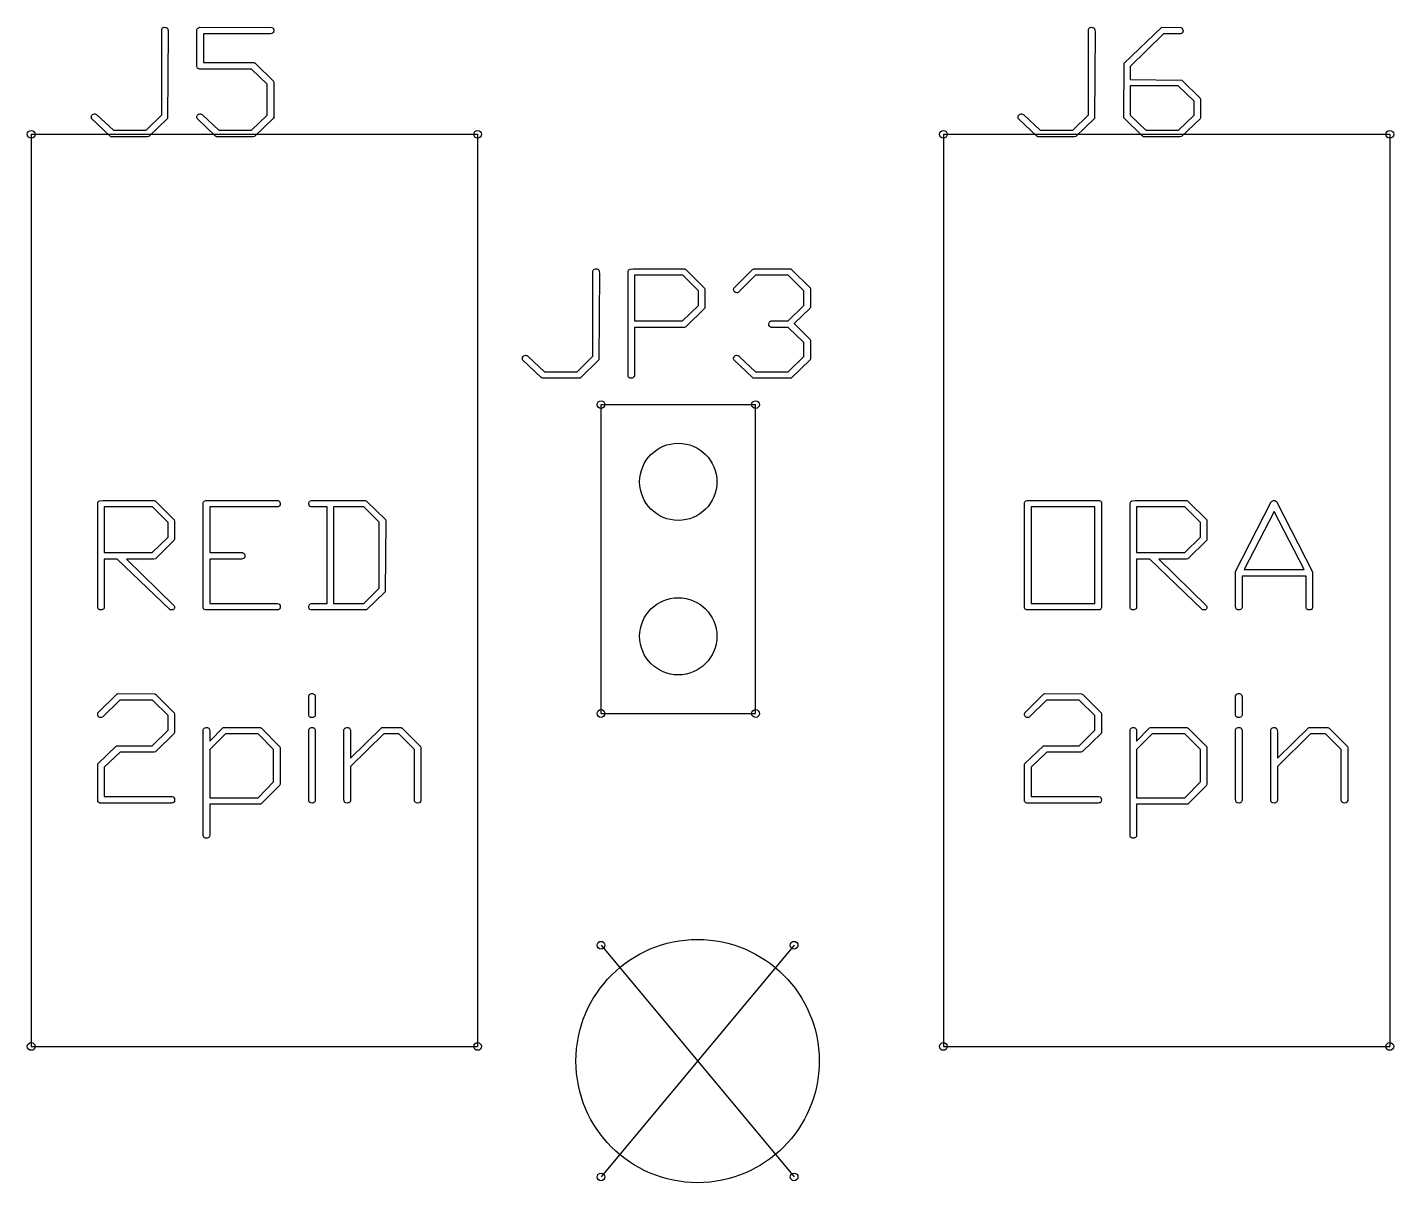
# Paper-space layout 'Sheet1' of a CAD drawing. Header units: millimetres. Extents: x 3 to 419, y -76 to 292.
# Drawn here: x 288.12 to 310.59, y 183.34 to 202.34 of the extents above; entities that cross this region are included whole.
import ezdxf

# ---------------------------------------------------------------- set-up
doc = ezdxf.new("R2010")
doc.units = ezdxf.units.MM

psp = doc.layouts.new('Sheet1')

# ---------------------------------------------------------------- linework, layer by layer
at = {"color": 7, "linetype": 'Continuous'}
for p, q in [((288.1840503, 200.576802), (288.1840503, 185.576802)), ((288.1840503, 200.576802), (295.5240503, 200.576802)), ((295.5240503, 200.576802), (295.5240503, 185.576802)), ((303.1840503, 200.576802), (303.1840503, 185.576802)), ((303.1840503, 200.576802), (310.5240503, 200.576802)), ((310.5240503, 200.576802), (310.5240503, 185.576802)), ((297.5540503, 196.131802), (300.0940503, 196.131802)), ((297.5540503, 191.051802), (297.5540503, 196.131802)), ((300.0940503, 191.051802), (300.0940503, 196.131802)), ((297.5540503, 191.051802), (300.0940503, 191.051802)), ((297.5540503, 187.241802), (300.7290503, 183.431802)), ((300.7290503, 187.241802), (297.5540503, 183.431802)), ((288.1840503, 185.576802), (295.5240503, 185.576802)), ((303.1840503, 185.576802), (310.5240503, 185.576802))]:
    psp.add_line(p, q, dxfattribs=at)
at = {"color": 7, "linetype": 'Continuous', "flags": 128}
for points in [[(290.4217634, 202.322542), (290.4284621, 202.3138366), (290.4334844, 202.3007786), (290.436163, 202.2837027), (290.4371674, 202.2626089), (290.4371674, 202.2626089), (290.4271228, 200.8366045), (290.4271228, 200.8366045), (290.1190871, 200.5382786), (290.1190871, 200.5382786), (290.0943103, 200.5359348), (290.0943103, 200.5359348), (289.4959844, 200.5359348), (289.4959844, 200.5359348), (289.4809174, 200.5456447), (289.4809174, 200.5456447), (289.1752255, 200.839283), (289.1752255, 200.839283), (289.1735514, 200.848658), (289.1728817, 200.8630554), (289.1728817, 200.8630554), (289.1735514, 200.8734348), (289.1752255, 200.8797964), (289.1752255, 200.8797964), (289.1829264, 200.8928545), (289.1936407, 200.9025643), (289.2066987, 200.9095955), (289.2227701, 200.9132786), (289.2227701, 200.9132786), (289.2348237, 200.9122741), (289.2458728, 200.9085911), (289.2562523, 200.9028991), (289.2652924, 200.8945286), (289.2652924, 200.8945286), (289.5351585, 200.6430777), (289.5351585, 200.6430777), (290.0725469, 200.6430777), (290.0725469, 200.6430777), (290.3300246, 200.8968723), (290.3300246, 200.8968723), (290.3300246, 202.301783), (290.3300246, 202.301783), (290.3353817, 202.3148411), (290.3440871, 202.3248857), (290.3558058, 202.331917), (290.3708728, 202.3359348), (290.3708728, 202.3359348), (290.3876139, 202.3352652), (290.4016764, 202.3325866), (290.4130603, 202.3285688), (290.4217657, 202.322542)], [(292.1404038, 202.3332563), (292.1527924, 202.3289036), (292.1621674, 202.320533), (292.1688639, 202.3084795), (292.1728817, 202.292408), (292.1728817, 202.292408), (292.1722121, 202.2770063), (292.1698683, 202.2636134), (292.1658505, 202.2525643), (292.1601585, 202.2438589), (292.151788, 202.2371625), (292.1390648, 202.232475), (292.121654, 202.2297964), (292.1002255, 202.228792), (292.1002255, 202.228792), (291.0157389, 202.228792), (291.0157389, 202.228792), (291.0157389, 201.7573634), (291.0157389, 201.7573634), (291.8481049, 201.7573634), (291.8481049, 201.7573634), (291.8655157, 201.7476536), (291.8655157, 201.7476536), (292.1678594, 201.4496625), (292.1678594, 201.4496625), (292.1728817, 201.4278991), (292.1728817, 201.4278991), (292.1728817, 200.8533455), (292.1728817, 200.8533455), (292.1628371, 200.8339259), (292.1628371, 200.8339259), (291.8548014, 200.5382786), (291.8548014, 200.5382786), (291.8300246, 200.5359348), (291.8300246, 200.5359348), (291.2316987, 200.5359348), (291.2316987, 200.5359348), (291.2166317, 200.5456447), (291.2166317, 200.5456447), (290.9109398, 200.839283), (290.9109398, 200.839283), (290.9092657, 200.848658), (290.908596, 200.8630554), (290.908596, 200.8630554), (290.9092657, 200.8734348), (290.9109398, 200.8797964), (290.9109398, 200.8797964), (290.9186407, 200.8928545), (290.9293549, 200.9025643), (290.942413, 200.9095955), (290.9584844, 200.9132786), (290.9584844, 200.9132786), (290.970538, 200.9122741), (290.9815871, 200.9085911), (290.9919665, 200.9028991), (291.0010067, 200.8945286), (291.0010067, 200.8945286), (291.2708728, 200.6430777), (291.2708728, 200.6430777), (291.8082612, 200.6430777), (291.8082612, 200.6430777), (292.0657389, 200.89185), (292.0657389, 200.89185), (292.0657389, 201.4014482), (292.0657389, 201.4014482), (291.8082612, 201.6502205), (291.8082612, 201.6502205), (290.9511183, 201.6502205), (290.9511183, 201.6502205), (290.9393996, 201.6528991), (290.9293549, 201.6585911), (290.9206496, 201.6669616), (290.9136183, 201.6780107), (290.9136183, 201.6780107), (290.908596, 201.6954214), (290.908596, 201.6954214), (290.908596, 202.3007786), (290.908596, 202.3007786), (290.9139532, 202.3124973), (290.9229933, 202.3222072), (290.9353817, 202.329908), (290.9511183, 202.3359348), (290.9511183, 202.3359348), (292.140404, 202.3332563)], [(305.6617174, 202.322542), (305.6684621, 202.3138366), (305.6734844, 202.3007786), (305.676163, 202.2837027), (305.6771674, 202.2626089), (305.6771674, 202.2626089), (305.6671228, 200.8366045), (305.6671228, 200.8366045), (305.3590871, 200.5382786), (305.3590871, 200.5382786), (305.3343103, 200.5359348), (305.3343103, 200.5359348), (304.7359844, 200.5359348), (304.7359844, 200.5359348), (304.7209174, 200.5456447), (304.7209174, 200.5456447), (304.4152255, 200.839283), (304.4152255, 200.839283), (304.4135514, 200.848658), (304.4128817, 200.8630554), (304.4128817, 200.8630554), (304.4135514, 200.8734348), (304.4152255, 200.8797964), (304.4152255, 200.8797964), (304.4229264, 200.8928545), (304.4336407, 200.9025643), (304.4466987, 200.9095955), (304.4627701, 200.9132786), (304.4627701, 200.9132786), (304.4748237, 200.9122741), (304.4858728, 200.9085911), (304.4962523, 200.9028991), (304.5052924, 200.8945286), (304.5052924, 200.8945286), (304.7751585, 200.6430777), (304.7751585, 200.6430777), (305.3125469, 200.6430777), (305.3125469, 200.6430777), (305.5700246, 200.8968723), (305.5700246, 200.8968723), (305.5700246, 202.301783), (305.5700246, 202.301783), (305.5753817, 202.3148411), (305.5840871, 202.3248857), (305.5958058, 202.331917), (305.6108728, 202.3359348), (305.6108728, 202.3359348), (305.6276139, 202.3352652), (305.6416764, 202.3325866), (305.6530603, 202.3285688), (305.6617657, 202.322542)], [(307.0887718, 202.3332563), (307.1075246, 202.3201982), (307.1175692, 202.3064705), (307.1222567, 202.2927429), (307.1239308, 202.2796848), (307.1239308, 202.2796848), (307.1215871, 202.2602652), (307.1138862, 202.245533), (307.1014978, 202.2348188), (307.0837523, 202.228792), (307.0837523, 202.228792), (306.8038415, 202.228792), (306.8038415, 202.228792), (306.2557389, 201.6910688), (306.2557389, 201.6910688), (306.2557389, 201.478792), (306.2557389, 201.478792), (307.1028371, 201.4690822), (307.1028371, 201.4690822), (307.4055157, 201.169417), (307.4055157, 201.169417), (307.4128817, 201.1523411), (307.4128817, 201.1523411), (307.4128817, 200.8526759), (307.4128817, 200.8526759), (307.4055157, 200.8332563), (307.4055157, 200.8332563), (307.0968103, 200.5382786), (307.0968103, 200.5382786), (307.0716987, 200.5359348), (307.0716987, 200.5359348), (306.4720335, 200.5359348), (306.4720335, 200.5359348), (306.4573014, 200.5456447), (306.4573014, 200.5456447), (306.1509398, 200.8459795), (306.1509398, 200.8459795), (306.148596, 200.8704214), (306.148596, 200.8704214), (306.1559621, 201.7473188), (306.1559621, 201.7473188), (306.773038, 202.3359348), (306.773038, 202.3359348), (307.0887746, 202.3332563)], [(307.3057327, 201.1232116), (307.0462523, 201.3716491), (307.0462523, 201.3716491), (306.2557389, 201.3716491), (306.2557389, 201.3716491), (306.2557389, 200.8891714), (306.2557389, 200.8891714), (306.5125469, 200.6430777), (306.5125469, 200.6430777), (307.0489308, 200.6430777), (307.0489308, 200.6430777), (307.3057389, 200.8915152), (307.3057389, 200.8915152), (307.3057389, 201.1232116)], [(297.5114379, 198.351802), (297.5181921, 198.3430966), (297.5232144, 198.3300386), (297.525893, 198.3129627), (297.5268974, 198.2918689), (297.5268974, 198.2918689), (297.5168528, 196.8658645), (297.5168528, 196.8658645), (297.2088171, 196.5675386), (297.2088171, 196.5675386), (297.1840403, 196.5651948), (297.1840403, 196.5651948), (296.5857144, 196.5651948), (296.5857144, 196.5651948), (296.5706474, 196.5749047), (296.5706474, 196.5749047), (296.2649555, 196.868543), (296.2649555, 196.868543), (296.2632814, 196.877918), (296.2626117, 196.8923154), (296.2626117, 196.8923154), (296.2632814, 196.9026948), (296.2649555, 196.9090564), (296.2649555, 196.9090564), (296.2726564, 196.9221145), (296.2833707, 196.9318243), (296.2964287, 196.9388555), (296.3125001, 196.9425386), (296.3125001, 196.9425386), (296.3245537, 196.9415341), (296.3356028, 196.9378511), (296.3459823, 196.9321591), (296.3550224, 196.9237886), (296.3550224, 196.9237886), (296.6248885, 196.6723377), (296.6248885, 196.6723377), (297.1622769, 196.6723377), (297.1622769, 196.6723377), (297.4197546, 196.9261323), (297.4197546, 196.9261323), (297.4197546, 198.331043), (297.4197546, 198.331043), (297.4251117, 198.3441011), (297.4338171, 198.3541457), (297.4455358, 198.361177), (297.4606028, 198.3651948), (297.4606028, 198.3651948), (297.4773439, 198.3645252), (297.4914064, 198.3618466), (297.5027903, 198.3578288), (297.5114957, 198.351802)], [(298.954526, 198.3504627), (299.2575894, 198.0487886), (299.2575894, 198.0487886), (299.2626117, 198.0263555), (299.2626117, 198.0263555), (299.2626117, 197.72736), (299.2626117, 197.72736), (299.2575894, 197.7099493), (299.2575894, 197.7099493), (298.9468751, 197.4082752), (298.9468751, 197.4082752), (298.9244421, 197.4009091), (298.9244421, 197.4009091), (298.1054689, 197.4009091), (298.1054689, 197.4009091), (298.1054689, 196.606043), (298.1054689, 196.606043), (298.0960939, 196.5862886), (298.0773439, 196.5698823), (298.0773439, 196.5698823), (298.0672992, 196.5665341), (298.0518974, 196.5651948), (298.0518974, 196.5651948), (298.0294644, 196.5678734), (298.0123885, 196.5762439), (298.0063617, 196.5829404), (298.002009, 196.5923154), (297.9993305, 196.6043689), (297.998326, 196.6187663), (297.998326, 196.6187663), (297.998326, 198.3286993), (297.998326, 198.3286993), (298.0030135, 198.3397484), (298.0100448, 198.3487886), (298.0194198, 198.355485), (298.0308037, 198.3601725), (298.0308037, 198.3601725), (298.0833707, 198.3628511), (298.0833707, 198.3628511), (298.9147323, 198.3651948), (298.9147323, 198.3651948), (298.9274555, 198.3641904), (298.9385046, 198.3615118), (298.9475448, 198.3568243), (298.954576, 198.3504627)], [(299.1554532, 198.0039225), (298.8986608, 198.258052), (298.8986608, 198.258052), (298.1054689, 198.258052), (298.1054689, 198.258052), (298.1054689, 197.508052), (298.1054689, 197.508052), (298.8959823, 197.508052), (298.8959823, 197.508052), (299.1554689, 197.7621814), (299.1554689, 197.7621814), (299.1554689, 198.0039225)], [(300.6902728, 198.3504627), (300.9933037, 198.0524716), (300.9933037, 198.0524716), (300.998326, 198.0307082), (300.998326, 198.0307082), (300.998326, 197.7350609), (300.998326, 197.7350609), (300.9909599, 197.717985), (300.9909599, 197.717985), (300.7318082, 197.4638555), (300.7318082, 197.4638555), (300.9909599, 197.2050386), (300.9909599, 197.2050386), (300.998326, 197.1879627), (300.998326, 197.1879627), (300.998326, 196.8852841), (300.998326, 196.8852841), (300.9909599, 196.8655297), (300.9909599, 196.8655297), (300.6822546, 196.5675386), (300.6822546, 196.5675386), (300.657143, 196.5651948), (300.657143, 196.5651948), (300.0574778, 196.5651948), (300.0574778, 196.5651948), (300.0427457, 196.5749047), (300.0427457, 196.5749047), (299.736384, 196.868543), (299.736384, 196.868543), (299.7347099, 196.877918), (299.7340403, 196.8923154), (299.7340403, 196.8923154), (299.7347099, 196.9026948), (299.736384, 196.9090564), (299.736384, 196.9090564), (299.7440849, 196.9221145), (299.7547992, 196.9318243), (299.7678573, 196.9388555), (299.7839287, 196.9425386), (299.7839287, 196.9425386), (299.7959823, 196.9415341), (299.8070314, 196.9378511), (299.8174108, 196.9321591), (299.826451, 196.9237886), (299.826451, 196.9237886), (300.0963171, 196.6723377), (300.0963171, 196.6723377), (300.6337055, 196.6723377), (300.6337055, 196.6723377), (300.8911832, 196.9207752), (300.8911832, 196.9207752), (300.8911832, 197.1524716), (300.8911832, 197.1524716), (300.6320314, 197.4009091), (300.6320314, 197.4009091), (300.3531251, 197.4009091), (300.3531251, 197.4009091), (300.3357144, 197.4092797), (300.323326, 197.4213332), (300.3156251, 197.4374047), (300.3132814, 197.4571591), (300.3132814, 197.4571591), (300.317634, 197.4789225), (300.3306921, 197.4980073), (300.3306921, 197.4980073), (300.3380582, 197.50236), (300.3474332, 197.5057082), (300.3591519, 197.5073823), (300.3732144, 197.508052), (300.3732144, 197.508052), (300.6320314, 197.508052), (300.6320314, 197.508052), (300.8911832, 197.7628511), (300.8911832, 197.7628511), (300.8911832, 198.0032529), (300.8911832, 198.0032529), (300.6337055, 198.258052), (300.6337055, 198.258052), (300.0963171, 198.258052), (300.0963171, 198.258052), (299.811384, 197.9751279), (299.811384, 197.9751279), (299.7979912, 197.9714448), (299.7866073, 197.9701055), (299.7866073, 197.9701055), (299.7661832, 197.9734538), (299.7491073, 197.9838332), (299.7424108, 197.9915341), (299.7377233, 198.0009091), (299.7350448, 198.012293), (299.7340403, 198.0250163), (299.7340403, 198.0250163), (299.7390626, 198.0477841), (299.7390626, 198.0477841), (300.0470983, 198.3551502), (300.0470983, 198.3551502), (300.0668528, 198.3651948), (300.0668528, 198.3651948), (300.6728796, 198.3628511), (300.6728796, 198.3628511), (300.6902903, 198.3504627)], [(290.23383, 194.5404627), (290.5368751, 194.2387886), (290.5368751, 194.2387886), (290.5418974, 194.2163555), (290.5418974, 194.2163555), (290.5418974, 193.91736), (290.5418974, 193.91736), (290.5368751, 193.8999493), (290.5368751, 193.8999493), (290.225826, 193.5982752), (290.225826, 193.5982752), (290.2030582, 193.5909091), (290.2030582, 193.5909091), (289.7490403, 193.5909091), (289.7490403, 193.5909091), (290.5345314, 192.8248377), (290.5345314, 192.8248377), (290.5402233, 192.8070922), (290.5418974, 192.798052), (290.5418974, 192.798052), (290.5418974, 192.7953734), (290.5418974, 192.7916904), (290.5418974, 192.7916904), (290.5469198, 192.7880073), (290.5418974, 192.7853288), (290.5418974, 192.7853288), (290.5362055, 192.7746145), (290.5288394, 192.7659091), (290.5197992, 192.7595475), (290.5094198, 192.7551948), (290.5094198, 192.7551948), (290.4923439, 192.7555297), (290.478951, 192.7572038), (290.4685715, 192.7592127), (290.4618751, 192.7625609), (290.4618751, 192.7625609), (289.6000448, 193.5909091), (289.6000448, 193.5909091), (289.3847546, 193.5909091), (289.3847546, 193.5909091), (289.3847546, 192.7936993), (289.3847546, 192.7936993), (289.382076, 192.7843243), (289.376384, 192.7756189), (289.3680135, 192.7675832), (289.3566296, 192.7598823), (289.3566296, 192.7598823), (289.3465849, 192.7565341), (289.3311832, 192.7551948), (289.3311832, 192.7551948), (289.3087501, 192.7578734), (289.2916742, 192.7662439), (289.2856474, 192.7729404), (289.2812948, 192.7823154), (289.2786162, 192.7943689), (289.2776117, 192.8087663), (289.2776117, 192.8087663), (289.2776117, 194.5186993), (289.2776117, 194.5186993), (289.2822992, 194.5297484), (289.2893305, 194.5387886), (289.2987055, 194.545485), (289.3100894, 194.5501725), (289.3100894, 194.5501725), (289.3626564, 194.5528511), (289.3626564, 194.5528511), (290.194018, 194.5551948), (290.194018, 194.5551948), (290.2067412, 194.5541904), (290.2177903, 194.5515118), (290.2268305, 194.5468243), (290.2338617, 194.5404627)], [(290.4346976, 194.194927), (290.1779465, 194.448052), (290.1779465, 194.448052), (289.3847546, 194.448052), (289.3847546, 194.448052), (289.3847546, 193.698052), (289.3847546, 193.698052), (290.175268, 193.698052), (290.175268, 193.698052), (290.4347546, 193.9538555), (290.4347546, 193.9538555), (290.4347546, 194.194927)], [(292.2441158, 194.5525163), (292.2575224, 194.5481636), (292.2679019, 194.539793), (292.275268, 194.5277395), (292.2792858, 194.511668), (292.2792858, 194.511668), (292.2759376, 194.4845475), (292.2655582, 194.4644582), (292.256518, 194.457427), (292.2434599, 194.4520698), (292.2260492, 194.4490564), (292.2042858, 194.448052), (292.2042858, 194.448052), (291.1204689, 194.448052), (291.1204689, 194.448052), (291.1204689, 193.698052), (291.1204689, 193.698052), (291.6578573, 193.698052), (291.6578573, 193.698052), (291.675268, 193.6900163), (291.6876564, 193.6789672), (291.6953573, 193.6645698), (291.697701, 193.6471591), (291.697701, 193.6471591), (291.6956921, 193.6280743), (291.6889957, 193.6113332), (291.6829689, 193.604302), (291.673259, 193.59861), (291.6598662, 193.5939225), (291.6427903, 193.5909091), (291.6427903, 193.5909091), (291.1204689, 193.5909091), (291.1204689, 193.5909091), (291.1204689, 192.8623377), (291.1204689, 192.8623377), (292.2367635, 192.8623377), (292.2367635, 192.8623377), (292.2555135, 192.8559761), (292.2685715, 192.8452618), (292.2766073, 192.8291904), (292.2792858, 192.8087663), (292.2792858, 192.8087663), (292.2766073, 192.7910207), (292.2679019, 192.7729404), (292.2608707, 192.7652395), (292.2504912, 192.7595475), (292.2374332, 192.7561993), (292.2213617, 192.7551948), (292.2213617, 192.7551948), (291.0461385, 192.7551948), (291.0461385, 192.7551948), (291.0347546, 192.7608868), (291.0253796, 192.767918), (291.0183483, 192.7766234), (291.013326, 192.7870029), (291.013326, 192.7870029), (291.013326, 192.8358868), (291.013326, 192.8358868), (291.013326, 194.521043), (291.013326, 194.521043), (291.0186832, 194.532427), (291.0277233, 194.541802), (291.0401117, 194.5495029), (291.0558483, 194.5551948), (291.0558483, 194.5551948), (292.2441296, 194.5525163)], [(293.7052641, 194.5404627), (294.0083037, 194.2424716), (294.0083037, 194.2424716), (294.013326, 194.2207082), (294.013326, 194.2207082), (294.0032814, 193.0555297), (294.0032814, 193.0555297), (293.6952457, 192.7575386), (293.6952457, 192.7575386), (293.6704689, 192.7551948), (293.6704689, 192.7551948), (292.781518, 192.7551948), (292.781518, 192.7551948), (292.7674555, 192.7632305), (292.757076, 192.7749493), (292.7510492, 192.7900163), (292.7490403, 192.8087663), (292.7490403, 192.8087663), (292.7500448, 192.8208198), (292.753393, 192.8315341), (292.7584153, 192.8405743), (292.7657814, 192.8482752), (292.7761608, 192.854302), (292.7898885, 192.8589895), (292.8069644, 192.8613332), (292.8273885, 192.8623377), (292.8273885, 192.8623377), (293.0490403, 192.8623377), (293.0490403, 192.8623377), (293.0490403, 194.448052), (293.0490403, 194.448052), (292.7878796, 194.448052), (292.7878796, 194.448052), (292.7728126, 194.4537439), (292.7614287, 194.4631189), (292.753393, 194.4758422), (292.7490403, 194.4925832), (292.7490403, 194.4925832), (292.7517189, 194.5183645), (292.7600894, 194.5381189), (292.7671207, 194.545485), (292.7775001, 194.5508422), (292.7905582, 194.5541904), (292.8066296, 194.5551948), (292.8066296, 194.5551948), (292.8340849, 194.5551948), (292.8340849, 194.5551948), (293.6654465, 194.5551948), (293.6654465, 194.5551948), (293.6781698, 194.5541904), (293.6892189, 194.5515118), (293.698259, 194.5468243), (293.7052903, 194.5404627)], [(293.9061317, 194.1976055), (293.6530582, 194.448052), (293.6530582, 194.448052), (293.1561832, 194.448052), (293.1561832, 194.448052), (293.1561832, 192.8623377), (293.1561832, 192.8623377), (293.6530582, 192.8623377), (293.6530582, 192.8623377), (293.9061832, 193.1151279), (293.9061832, 193.1151279), (293.9061832, 194.1976055)], [(305.7493362, 194.5528511), (305.7608037, 194.549168), (305.7701787, 194.5431413), (305.7772099, 194.5344359), (305.7818974, 194.5233868), (305.7818974, 194.5233868), (305.7818974, 194.4818689), (305.7818974, 194.4818689), (305.7818974, 192.7943689), (305.7818974, 192.7943689), (305.7782144, 192.782985), (305.7725224, 192.7729404), (305.7644867, 192.7645698), (305.7544421, 192.7575386), (305.7544421, 192.7575386), (305.7366965, 192.7551948), (305.7366965, 192.7551948), (304.5500894, 192.7551948), (304.5500894, 192.7551948), (304.5387055, 192.7608868), (304.5293305, 192.767918), (304.5222992, 192.7766234), (304.5176117, 192.7870029), (304.5176117, 192.7870029), (304.5176117, 192.8358868), (304.5176117, 192.8358868), (304.5176117, 194.521043), (304.5176117, 194.521043), (304.5229689, 194.532427), (304.532009, 194.541802), (304.5443974, 194.5495029), (304.560134, 194.5551948), (304.560134, 194.5551948), (305.7494198, 194.5528511)], [(305.6747112, 192.8623377), (305.6747546, 194.448052), (305.6747546, 194.448052), (304.6247546, 194.448052), (304.6247546, 194.448052), (304.6247546, 192.8623377), (304.6247546, 192.8623377), (305.6747546, 192.8623377)], [(307.2095308, 194.5404627), (307.5125894, 194.2387886), (307.5125894, 194.2387886), (307.5176117, 194.2163555), (307.5176117, 194.2163555), (307.5176117, 193.91736), (307.5176117, 193.91736), (307.5125894, 193.8999493), (307.5125894, 193.8999493), (307.2015403, 193.5982752), (307.2015403, 193.5982752), (307.1787724, 193.5909091), (307.1787724, 193.5909091), (306.7247546, 193.5909091), (306.7247546, 193.5909091), (307.5102457, 192.8248377), (307.5102457, 192.8248377), (307.5159376, 192.8070922), (307.5176117, 192.798052), (307.5176117, 192.798052), (307.5176117, 192.7953734), (307.5176117, 192.7916904), (307.5176117, 192.7916904), (307.522634, 192.7880073), (307.5176117, 192.7853288), (307.5176117, 192.7853288), (307.5119198, 192.7746145), (307.5045537, 192.7659091), (307.4955135, 192.7595475), (307.485134, 192.7551948), (307.485134, 192.7551948), (307.4680582, 192.7555297), (307.4546653, 192.7572038), (307.4442858, 192.7592127), (307.4375894, 192.7625609), (307.4375894, 192.7625609), (306.575759, 193.5909091), (306.575759, 193.5909091), (306.3604689, 193.5909091), (306.3604689, 193.5909091), (306.3604689, 192.7936993), (306.3604689, 192.7936993), (306.3577903, 192.7843243), (306.3520983, 192.7756189), (306.3437278, 192.7675832), (306.3323439, 192.7598823), (306.3323439, 192.7598823), (306.3222992, 192.7565341), (306.3068974, 192.7551948), (306.3068974, 192.7551948), (306.2844644, 192.7578734), (306.2673885, 192.7662439), (306.2613617, 192.7729404), (306.257009, 192.7823154), (306.2543305, 192.7943689), (306.253326, 192.8087663), (306.253326, 192.8087663), (306.253326, 194.5186993), (306.253326, 194.5186993), (306.2580135, 194.5297484), (306.2650448, 194.5387886), (306.2744198, 194.545485), (306.2858037, 194.5501725), (306.2858037, 194.5501725), (306.3383707, 194.5528511), (306.3383707, 194.5528511), (307.1697323, 194.5551948), (307.1697323, 194.5551948), (307.1824555, 194.5541904), (307.1935046, 194.5515118), (307.2025448, 194.5468243), (307.209576, 194.5404627)], [(307.4103985, 194.194927), (307.1536608, 194.448052), (307.1536608, 194.448052), (306.3604689, 194.448052), (306.3604689, 194.448052), (306.3604689, 193.698052), (306.3604689, 193.698052), (307.1509823, 193.698052), (307.1509823, 193.698052), (307.4104689, 193.9538555), (307.4104689, 193.9538555), (307.4104689, 194.194927)], [(308.6662684, 194.5284091), (309.253326, 193.3803064), (309.253326, 193.3803064), (309.253326, 192.7943689), (309.253326, 192.7943689), (309.2469644, 192.777293), (309.2359153, 192.7649047), (309.219509, 192.7575386), (309.1984153, 192.7551948), (309.1984153, 192.7551948), (309.1773215, 192.7578734), (309.1605805, 192.7659091), (309.1542189, 192.7726055), (309.1498662, 192.7819805), (309.1471876, 192.7940341), (309.1461832, 192.8084314), (309.1461832, 192.8084314), (309.1461832, 193.3123377), (309.1461832, 193.3123377), (308.0961832, 193.3123377), (308.0961832, 193.3123377), (308.0961832, 192.7940341), (308.0961832, 192.7940341), (308.0925001, 192.7826502), (308.0868082, 192.7732752), (308.0784376, 192.7655743), (308.0680582, 192.7598823), (308.0680582, 192.7598823), (308.0580135, 192.7565341), (308.0426117, 192.7551948), (308.0426117, 192.7551948), (308.0201787, 192.7578734), (308.0031028, 192.7662439), (307.997076, 192.7729404), (307.9927233, 192.7823154), (307.9900448, 192.7943689), (307.9890403, 192.8087663), (307.9890403, 192.8087663), (307.9890403, 192.8358868), (307.9890403, 192.8358868), (307.9890403, 193.3853288), (307.9890403, 193.3853288), (308.5736385, 194.5307529), (308.5736385, 194.5307529), (308.5800001, 194.5377841), (308.5887055, 194.5441457), (308.6000894, 194.5501725), (308.6138171, 194.5551948), (308.6138171, 194.5551948), (308.6318974, 194.5535207), (308.6469644, 194.5484984), (308.6583483, 194.5401279), (308.666384, 194.5284091)], [(308.1269655, 193.4194805), (309.1170537, 193.4194805), (309.1170537, 193.4194805), (308.6208483, 194.3750609), (308.6208483, 194.3750609), (308.1269867, 193.4194805)], [(290.23383, 191.3654627), (290.5368751, 191.0637886), (290.5368751, 191.0637886), (290.5418974, 191.0413555), (290.5418974, 191.0413555), (290.5418974, 190.74236), (290.5418974, 190.74236), (290.5368751, 190.7249493), (290.5368751, 190.7249493), (290.2261608, 190.4232752), (290.2261608, 190.4232752), (290.2037278, 190.4159091), (290.2037278, 190.4159091), (289.6452457, 190.4159091), (289.6452457, 190.4159091), (289.3847546, 190.1698154), (289.3847546, 190.1698154), (289.3847546, 189.6873377), (289.3847546, 189.6873377), (290.5017189, 189.6873377), (290.5017189, 189.6873377), (290.5194644, 189.6819805), (290.5318528, 189.6716011), (290.5395537, 189.6551948), (290.5418974, 189.6337663), (290.5418974, 189.6337663), (290.5395537, 189.6126725), (290.5318528, 189.5952618), (290.5251564, 189.5885654), (290.5154465, 189.5838779), (290.5027233, 189.5811993), (290.4866519, 189.5801948), (290.4866519, 189.5801948), (289.3104242, 189.5801948), (289.3104242, 189.5801948), (289.2990403, 189.5858868), (289.2896653, 189.592918), (289.282634, 189.6016234), (289.2776117, 189.611668), (289.2776117, 189.611668), (289.2776117, 189.6602172), (289.2776117, 189.6602172), (289.2776117, 190.2223823), (289.2776117, 190.2223823), (289.5889957, 190.5183645), (289.5889957, 190.5183645), (289.6040626, 190.523052), (289.6040626, 190.523052), (290.1735939, 190.523052), (290.1735939, 190.523052), (290.4347546, 190.7778511), (290.4347546, 190.7778511), (290.4347546, 191.0182529), (290.4347546, 191.0182529), (290.1772769, 191.273052), (290.1772769, 191.273052), (289.6398885, 191.273052), (289.6398885, 191.273052), (289.3549555, 190.9901279), (289.3549555, 190.9901279), (289.3415626, 190.9864448), (289.3301787, 190.9851055), (289.3301787, 190.9851055), (289.3097546, 190.9884538), (289.2926787, 190.9988332), (289.2859823, 191.0065341), (289.2812948, 191.0159091), (289.2786162, 191.027293), (289.2776117, 191.0400163), (289.2776117, 191.0400163), (289.282634, 191.0627841), (289.282634, 191.0627841), (289.5906698, 191.3701502), (289.5906698, 191.3701502), (289.6104242, 191.3801948), (289.6104242, 191.3801948), (290.216451, 191.3778511), (290.216451, 191.3778511), (290.2338617, 191.3654627)], [(292.8407583, 191.3661323), (292.8474778, 191.3570922), (292.8525001, 191.3440341), (292.8551787, 191.3266234), (292.8561832, 191.30486), (292.8561832, 191.30486), (292.8561832, 191.0252841), (292.8561832, 191.0252841), (292.8518305, 191.0139002), (292.8458037, 191.0045252), (292.8387724, 190.9974939), (292.8304019, 190.9924716), (292.8146653, 190.9871145), (292.8026117, 190.9851055), (292.8026117, 190.9851055), (292.7791742, 190.9877841), (292.7624332, 190.9958198), (292.7523885, 191.0092127), (292.7490403, 191.0279627), (292.7490403, 191.0279627), (292.7490403, 191.3450386), (292.7490403, 191.3450386), (292.7554019, 191.3584314), (292.7651117, 191.3688109), (292.7771653, 191.376177), (292.7925671, 191.3801948), (292.7925671, 191.3801948), (292.8079689, 191.3791904), (292.8213617, 191.3768466), (292.832076, 191.3721591), (292.8407814, 191.3661323)], [(305.4738436, 191.3654627), (305.7768751, 191.0637886), (305.7768751, 191.0637886), (305.7818974, 191.0413555), (305.7818974, 191.0413555), (305.7818974, 190.74236), (305.7818974, 190.74236), (305.7768751, 190.7249493), (305.7768751, 190.7249493), (305.4661608, 190.4232752), (305.4661608, 190.4232752), (305.4437278, 190.4159091), (305.4437278, 190.4159091), (304.8852457, 190.4159091), (304.8852457, 190.4159091), (304.6247546, 190.1698154), (304.6247546, 190.1698154), (304.6247546, 189.6873377), (304.6247546, 189.6873377), (305.7417189, 189.6873377), (305.7417189, 189.6873377), (305.7594644, 189.6819805), (305.7718528, 189.6716011), (305.7795537, 189.6551948), (305.7818974, 189.6337663), (305.7818974, 189.6337663), (305.7795537, 189.6126725), (305.7718528, 189.5952618), (305.7651564, 189.5885654), (305.7554465, 189.5838779), (305.7427233, 189.5811993), (305.7266519, 189.5801948), (305.7266519, 189.5801948), (304.5504242, 189.5801948), (304.5504242, 189.5801948), (304.5390403, 189.5858868), (304.5296653, 189.592918), (304.522634, 189.6016234), (304.5176117, 189.611668), (304.5176117, 189.611668), (304.5176117, 189.6602172), (304.5176117, 189.6602172), (304.5176117, 190.2223823), (304.5176117, 190.2223823), (304.8289957, 190.5183645), (304.8289957, 190.5183645), (304.8440626, 190.523052), (304.8440626, 190.523052), (305.4135939, 190.523052), (305.4135939, 190.523052), (305.6747546, 190.7778511), (305.6747546, 190.7778511), (305.6747546, 191.0182529), (305.6747546, 191.0182529), (305.4172769, 191.273052), (305.4172769, 191.273052), (304.8798885, 191.273052), (304.8798885, 191.273052), (304.5949555, 190.9901279), (304.5949555, 190.9901279), (304.5815626, 190.9864448), (304.5701787, 190.9851055), (304.5701787, 190.9851055), (304.5497546, 190.9884538), (304.5326787, 190.9988332), (304.5259823, 191.0065341), (304.5212948, 191.0159091), (304.5186162, 191.027293), (304.5176117, 191.0400163), (304.5176117, 191.0400163), (304.522634, 191.0627841), (304.522634, 191.0627841), (304.8306698, 191.3701502), (304.8306698, 191.3701502), (304.8504242, 191.3801948), (304.8504242, 191.3801948), (305.456451, 191.3778511), (305.456451, 191.3778511), (305.4738617, 191.3654627)], [(308.0807123, 191.3661323), (308.0874778, 191.3570922), (308.0925001, 191.3440341), (308.0951787, 191.3266234), (308.0961832, 191.30486), (308.0961832, 191.30486), (308.0961832, 191.0252841), (308.0961832, 191.0252841), (308.0918305, 191.0139002), (308.0858037, 191.0045252), (308.0787724, 190.9974939), (308.0704019, 190.9924716), (308.0546653, 190.9871145), (308.0426117, 190.9851055), (308.0426117, 190.9851055), (308.0191742, 190.9877841), (308.0024332, 190.9958198), (307.9923885, 191.0092127), (307.9890403, 191.0279627), (307.9890403, 191.0279627), (307.9890403, 191.3450386), (307.9890403, 191.3450386), (307.9954019, 191.3584314), (308.0051117, 191.3688109), (308.0171653, 191.376177), (308.0325671, 191.3801948), (308.0325671, 191.3801948), (308.0479689, 191.3791904), (308.0613617, 191.3768466), (308.072076, 191.3721591), (308.0807814, 191.3661323)], [(291.9702325, 190.8106636), (292.2725894, 190.5032975), (292.2725894, 190.5032975), (292.2776117, 190.4808645), (292.2776117, 190.4808645), (292.2776117, 189.8885654), (292.2776117, 189.8885654), (292.2675671, 189.8684761), (292.2675671, 189.8684761), (291.960201, 189.5637886), (291.960201, 189.5637886), (291.9350894, 189.5587663), (291.9350894, 189.5587663), (291.1204689, 189.5587663), (291.1204689, 189.5587663), (291.1204689, 189.0401279), (291.1204689, 189.0401279), (291.1167858, 189.0300832), (291.1110939, 189.0213779), (291.1027233, 189.0143466), (291.0923439, 189.0089895), (291.0923439, 189.0089895), (291.0796207, 189.0036323), (291.0668974, 189.0016234), (291.0668974, 189.0016234), (291.0474778, 189.004302), (291.0297323, 189.0126725), (291.022701, 189.0197038), (291.0173439, 189.0297484), (291.0143305, 189.0428064), (291.013326, 189.058543), (291.013326, 189.058543), (291.013326, 190.7885654), (291.013326, 190.7885654), (291.019018, 190.8016234), (291.0287278, 190.8120029), (291.0421207, 190.8190341), (291.0591965, 190.823052), (291.0591965, 190.823052), (291.082634, 190.8197038), (291.1023885, 190.8096591), (291.1104242, 190.8006189), (291.1161162, 190.7868913), (291.1194644, 190.7681413), (291.1204689, 190.7450386), (291.1204689, 190.7450386), (291.1204689, 190.5970475), (291.1204689, 190.5970475), (291.3327457, 190.8176948), (291.3327457, 190.8176948), (291.3478126, 190.823052), (291.3478126, 190.823052), (291.9528349, 190.8207082), (291.9528349, 190.8207082), (291.9702457, 190.8106636)], [(292.8393874, 190.8093243), (292.8468082, 190.8006189), (292.8521653, 190.7875609), (292.8551787, 190.770485), (292.8561832, 190.7490564), (292.8561832, 190.7490564), (292.8561832, 189.6197038), (292.8561832, 189.6197038), (292.8535046, 189.6099939), (292.8478126, 189.6012886), (292.8394421, 189.592918), (292.8280582, 189.5852172), (292.8280582, 189.5852172), (292.8180135, 189.5815341), (292.8026117, 189.5801948), (292.8026117, 189.5801948), (292.7801787, 189.5828734), (292.7631028, 189.5912439), (292.757076, 189.5979404), (292.7527233, 189.6076502), (292.7500448, 189.6197038), (292.7490403, 189.6344359), (292.7490403, 189.6344359), (292.7490403, 190.7862216), (292.7490403, 190.7862216), (292.7547323, 190.79861), (292.7637724, 190.8089895), (292.7764957, 190.8170252), (292.7925671, 190.823052), (292.7925671, 190.823052), (292.8196876, 190.8197038), (292.8394421, 190.8093243)], [(294.284502, 190.8106636), (294.5868751, 190.507985), (294.5868751, 190.507985), (294.5918974, 190.4858868), (294.5918974, 190.4858868), (294.5918974, 189.6197038), (294.5918974, 189.6197038), (294.5855358, 189.602293), (294.5748215, 189.5902395), (294.5587501, 189.5825386), (294.538326, 189.5801948), (294.538326, 189.5801948), (294.5172323, 189.5832082), (294.4998215, 189.5922484), (294.4931251, 189.5996145), (294.4884376, 189.6089895), (294.485759, 189.6203734), (294.4847546, 189.6341011), (294.4847546, 189.6341011), (294.4847546, 190.4607752), (294.4847546, 190.4607752), (294.2279465, 190.7159091), (294.2279465, 190.7159091), (293.9808483, 190.7159091), (293.9808483, 190.7159091), (293.4347546, 190.1788555), (293.4347546, 190.1788555), (293.4347546, 189.6193689), (293.4347546, 189.6193689), (293.432076, 189.6099939), (293.426384, 189.6012886), (293.4180135, 189.592918), (293.4066296, 189.5852172), (293.4066296, 189.5852172), (293.3965849, 189.5815341), (293.3811832, 189.5801948), (293.3811832, 189.5801948), (293.3587501, 189.5828734), (293.3416742, 189.5912439), (293.3356474, 189.5979404), (293.3312948, 189.6076502), (293.3286162, 189.6197038), (293.3276117, 189.6344359), (293.3276117, 189.6344359), (293.3276117, 190.7885654), (293.3276117, 190.7885654), (293.3333037, 190.8016234), (293.3430135, 190.8120029), (293.3564064, 190.8190341), (293.3734823, 190.823052), (293.3734823, 190.823052), (293.3969198, 190.8200386), (293.4166742, 190.8103288), (293.4247099, 190.8016234), (293.4304019, 190.7889002), (293.4337501, 190.7711547), (293.4347546, 190.7493913), (293.4347546, 190.7493913), (293.4347546, 190.3164672), (293.4347546, 190.3164672), (293.9520537, 190.823052), (293.9520537, 190.823052), (294.2671207, 190.8207082), (294.2671207, 190.8207082), (294.2845314, 190.8106636)], [(307.2101269, 190.8106636), (307.5125894, 190.5032975), (307.5125894, 190.5032975), (307.5176117, 190.4808645), (307.5176117, 190.4808645), (307.5176117, 189.8885654), (307.5176117, 189.8885654), (307.5075671, 189.8684761), (307.5075671, 189.8684761), (307.200201, 189.5637886), (307.200201, 189.5637886), (307.1750894, 189.5587663), (307.1750894, 189.5587663), (306.3604689, 189.5587663), (306.3604689, 189.5587663), (306.3604689, 189.0401279), (306.3604689, 189.0401279), (306.3567858, 189.0300832), (306.3510939, 189.0213779), (306.3427233, 189.0143466), (306.3323439, 189.0089895), (306.3323439, 189.0089895), (306.3196207, 189.0036323), (306.3068974, 189.0016234), (306.3068974, 189.0016234), (306.2874778, 189.004302), (306.2697323, 189.0126725), (306.262701, 189.0197038), (306.2573439, 189.0297484), (306.2543305, 189.0428064), (306.253326, 189.058543), (306.253326, 189.058543), (306.253326, 190.7885654), (306.253326, 190.7885654), (306.259018, 190.8016234), (306.2687278, 190.8120029), (306.2821207, 190.8190341), (306.2991965, 190.823052), (306.2991965, 190.823052), (306.322634, 190.8197038), (306.3423885, 190.8096591), (306.3504242, 190.8006189), (306.3561162, 190.7868913), (306.3594644, 190.7681413), (306.3604689, 190.7450386), (306.3604689, 190.7450386), (306.3604689, 190.5970475), (306.3604689, 190.5970475), (306.5727457, 190.8176948), (306.5727457, 190.8176948), (306.5878126, 190.823052), (306.5878126, 190.823052), (307.1928349, 190.8207082), (307.1928349, 190.8207082), (307.2102457, 190.8106636)], [(308.079401, 190.8093243), (308.0868082, 190.8006189), (308.0921653, 190.7875609), (308.0951787, 190.770485), (308.0961832, 190.7490564), (308.0961832, 190.7490564), (308.0961832, 189.6197038), (308.0961832, 189.6197038), (308.0935046, 189.6099939), (308.0878126, 189.6012886), (308.0794421, 189.592918), (308.0680582, 189.5852172), (308.0680582, 189.5852172), (308.0580135, 189.5815341), (308.0426117, 189.5801948), (308.0426117, 189.5801948), (308.0201787, 189.5828734), (308.0031028, 189.5912439), (307.997076, 189.5979404), (307.9927233, 189.6076502), (307.9900448, 189.6197038), (307.9890403, 189.6344359), (307.9890403, 189.6344359), (307.9890403, 190.7862216), (307.9890403, 190.7862216), (307.9947323, 190.79861), (308.0037724, 190.8089895), (308.0164957, 190.8170252), (308.0325671, 190.823052), (308.0325671, 190.823052), (308.0596876, 190.8197038), (308.0794421, 190.8093243)], [(309.524456, 190.8106636), (309.8268751, 190.507985), (309.8268751, 190.507985), (309.8318974, 190.4858868), (309.8318974, 190.4858868), (309.8318974, 189.6197038), (309.8318974, 189.6197038), (309.8255358, 189.602293), (309.8148215, 189.5902395), (309.7987501, 189.5825386), (309.778326, 189.5801948), (309.778326, 189.5801948), (309.7572323, 189.5832082), (309.7398215, 189.5922484), (309.7331251, 189.5996145), (309.7284376, 189.6089895), (309.725759, 189.6203734), (309.7247546, 189.6341011), (309.7247546, 189.6341011), (309.7247546, 190.4607752), (309.7247546, 190.4607752), (309.4679465, 190.7159091), (309.4679465, 190.7159091), (309.2208483, 190.7159091), (309.2208483, 190.7159091), (308.6747546, 190.1788555), (308.6747546, 190.1788555), (308.6747546, 189.6193689), (308.6747546, 189.6193689), (308.672076, 189.6099939), (308.666384, 189.6012886), (308.6580135, 189.592918), (308.6466296, 189.5852172), (308.6466296, 189.5852172), (308.6365849, 189.5815341), (308.6211832, 189.5801948), (308.6211832, 189.5801948), (308.5987501, 189.5828734), (308.5816742, 189.5912439), (308.5756474, 189.5979404), (308.5712948, 189.6076502), (308.5686162, 189.6197038), (308.5676117, 189.6344359), (308.5676117, 189.6344359), (308.5676117, 190.7885654), (308.5676117, 190.7885654), (308.5733037, 190.8016234), (308.5830135, 190.8120029), (308.5964064, 190.8190341), (308.6134823, 190.823052), (308.6134823, 190.823052), (308.6369198, 190.8200386), (308.6566742, 190.8103288), (308.6647099, 190.8016234), (308.6704019, 190.7889002), (308.6737501, 190.7711547), (308.6747546, 190.7493913), (308.6747546, 190.7493913), (308.6747546, 190.3164672), (308.6747546, 190.3164672), (309.1920537, 190.823052), (309.1920537, 190.823052), (309.5071207, 190.8207082), (309.5071207, 190.8207082), (309.5245314, 190.8106636)], [(292.1704445, 190.4584314), (291.9136608, 190.7159091), (291.9136608, 190.7159091), (291.3772769, 190.7159091), (291.3772769, 190.7159091), (291.1204689, 190.4607752), (291.1204689, 190.4607752), (291.1204689, 189.6659091), (291.1204689, 189.6659091), (291.9136608, 189.6659091), (291.9136608, 189.6659091), (292.1704689, 189.9260654), (292.1704689, 189.9260654), (292.1704689, 190.4584314)], [(307.4103985, 190.4584314), (307.1536608, 190.7159091), (307.1536608, 190.7159091), (306.6172769, 190.7159091), (306.6172769, 190.7159091), (306.3604689, 190.4607752), (306.3604689, 190.4607752), (306.3604689, 189.6659091), (306.3604689, 189.6659091), (307.1536608, 189.6659091), (307.1536608, 189.6659091), (307.4104689, 189.9260654), (307.4104689, 189.9260654), (307.4104689, 190.4584314)]]:
    psp.add_lwpolyline(points, dxfattribs=at)
at = {"color": 7, "linetype": 'Continuous'}
for centre, radius in [((288.1840503, 200.576802), 0.0635), ((288.1840503, 200.576802), 0.0635), ((295.5240503, 200.576802), 0.0635), ((295.5240503, 200.576802), 0.0635), ((303.1840503, 200.576802), 0.0635), ((303.1840503, 200.576802), 0.0635), ((310.5240503, 200.576802), 0.0635), ((310.5240503, 200.576802), 0.0635), ((297.5540503, 196.131802), 0.0635), ((297.5540503, 196.131802), 0.0635), ((300.0940503, 196.131802), 0.0635), ((300.0940503, 196.131802), 0.0635), ((298.8240503, 194.861802), 0.635), ((298.8240503, 192.321802), 0.635), ((297.5540503, 191.051802), 0.0635), ((297.5540503, 191.051802), 0.0635), ((300.0940503, 191.051802), 0.0635), ((300.0940503, 191.051802), 0.0635), ((299.1415503, 185.336802), 2), ((297.5540503, 187.241802), 0.0635), ((300.7290503, 187.241802), 0.0635), ((288.1840503, 185.576802), 0.0635), ((288.1840503, 185.576802), 0.0635), ((295.5240503, 185.576802), 0.0635), ((295.5240503, 185.576802), 0.0635), ((303.1840503, 185.576802), 0.0635), ((303.1840503, 185.576802), 0.0635), ((310.5240503, 185.576802), 0.0635), ((310.5240503, 185.576802), 0.0635), ((297.5540503, 183.431802), 0.0635), ((300.7290503, 183.431802), 0.0635)]:
    psp.add_circle(centre, radius, dxfattribs=at)
at = {"color": 7, "linetype": 'Continuous', "lineweight": 25}
psp.add_circle((299.1415503, 185.336802), 2, dxfattribs=at)

doc.saveas('drawing.dxf')
